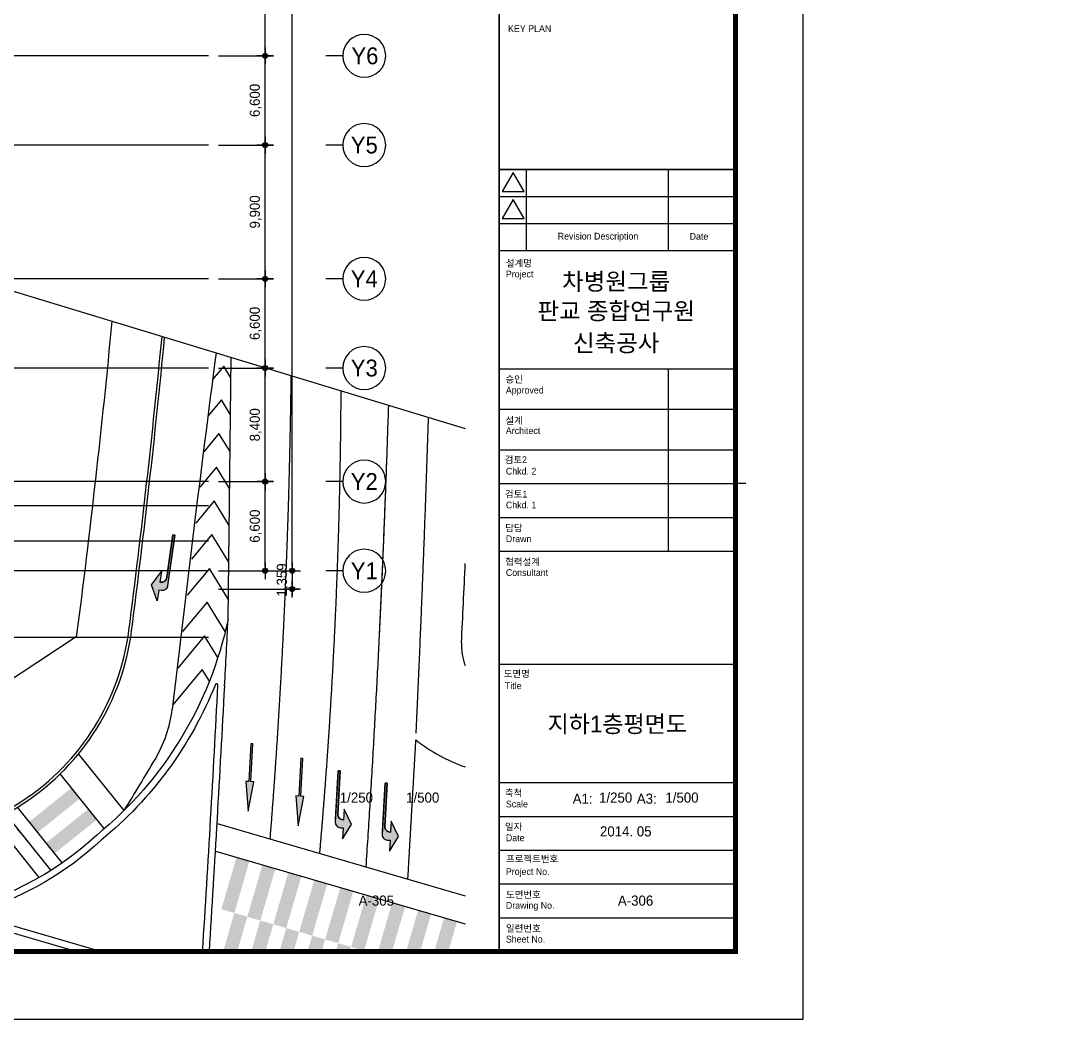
# Model space of a CAD drawing. Header units: metres. Extents: x 630750 to 860239, y 578133 to 726633.
# Drawn here: x 783110 to 860239, y 578133 to 651998 of the extents above; entities that cross this region are included whole.
import ezdxf
from ezdxf.enums import TextEntityAlignment as Align

# ---------------------------------------------------------------- set-up
doc = ezdxf.new("R2010")
doc.units = ezdxf.units.M
doc.header["$LTSCALE"] = 300
doc.linetypes.add('ACAD_ISO03W100', pattern=[30, 12, -18])
doc.linetypes.add('DASHED4', pattern=[4.5, 3, -1.5])
doc.layers.get('Defpoints').update_dxf_attribs({"color": 8})
for name, color, linetype in [('001dmp-FORM', 7, 'Continuous'), ('_보도', 7, 'Continuous'), ('A-CEN-1', 1, 'Continuous'), ('A-DIM', 7, 'Continuous'), ('A-ETC-1', 7, 'Continuous'), ('A-ETC-ROAD', 71, 'Continuous'), ('A-ETC-ROAD-STRP', 251, 'Continuous'), ('A-GRID-DIMS', 14, 'Continuous'), ('A-HAT', 8, 'Continuous'), ('A-HAT-253', 253, 'Continuous'), ('A-HAT-254', 254, 'Continuous'), ('cc88(험프형)', 4, 'Continuous'), ('DIM', 7, 'Continuous'), ('P(내부)자전거횡단', 170, 'Continuous'), ('P(내부)횡단보도', 7, 'Continuous')]:
    doc.layers.add(name, color=color, linetype=linetype)
doc.styles.add('TEXT(돋음)', font='')
doc.styles.add('돋움', font='')
doc.styles.get('TEXT(돋음)').set_extended_font_data('Dotum')
doc.styles.get('돋움').set_extended_font_data('Dotum')
doc.dimstyles.new('DIM250', dxfattribs={"dimscale": 250, "dimtxt": 3, "dimasz": 1, "dimexe": 2, "dimexo": 3, "dimgap": 1, "dimtad": 1, "dimdec": 0, "dimzin": 0, "dimdsep": 46, "dimlunit": 6, "dimtxsty": 'TEXT(돋음)', "dimblk": 'Z_DOT', "dimcen": 2.5, "dimdle": 2, "dimclrd": 256, "dimclre": 256, "dimclrt": 3, "dimadec": 0, "dimazin": 0, "dimtfac": 1, "dimtdec": 0, "dimtix": 1, "dimtmove": 2, "dimatfit": 3, "dimldrblk": 'Z_DOT', "dimfxl": 1, "dimtolj": 1, "dimtzin": 0, "dimarcsym": 0})

# ---------------------------------------------------------------- blocks, each defined once
blk = doc.blocks.new('MARK-F')
blk.add_lwpolyline([(0, 0), (2.2, 0.3), (2.2, 0.075), (5, 0.075), (5, -0.075), (2.2, -0.075), (2.2, -0.3)], close=True)
for points in [[(2.2, -0.3), (2.2, 0.3), (0, 0)], [(5, -0.075), (5, 0.075), (2.2, -0.075), (2.2, 0.075)]]:
    blk.add_solid(points)
blk = doc.blocks.new('B1L')
at = {"layer": 'A-HAT-253'}
for points in [[(3024408, 642718), (3024608, 642706), (3024562, 641907), (3025224, 642971), (3024689, 644104), (3024643, 643305), (3024593, 643308, -0.414214), (3024216, 643730), (3024401, 646925), (3024251, 646934), (3024044, 643343), (3024032, 643140, 0.414214)], [(3024408, 642718), (3024608, 642706), (3024562, 641907), (3025224, 642971), (3024689, 644104), (3024643, 643305), (3024593, 643308, -0.414214), (3024216, 643730), (3024401, 646925), (3024251, 646934), (3024044, 643343), (3024032, 643140, 0.414214)], [(3027883, 641811), (3028082, 641799), (3028036, 641000), (3028699, 642064), (3028163, 643197), (3028117, 642398), (3028067, 642401, -0.414214), (3027691, 642823), (3027876, 646018), (3027726, 646027), (3027518, 642436), (3027507, 642233, 0.414214)], [(3027883, 641811), (3028082, 641799), (3028036, 641000), (3028699, 642064), (3028163, 643197), (3028117, 642398), (3028067, 642401, -0.414214), (3027691, 642823), (3027876, 646018), (3027726, 646027), (3027518, 642436), (3027507, 642233, 0.414214)]]:
    blk.add_hatch(color=256, dxfattribs=at).paths.add_polyline_path(points)
at = {"layer": 'A-HAT-254'}
blk.add_hatch(color=256, dxfattribs=at).paths.add_polyline_path([(3011171, 660276), (3010973, 660304), (3010861, 659512), (3010420, 660685), (3011168, 661691), (3011056, 660898), (3011106, 660891, 0.414214), (3011558, 661232), (3012006, 664400), (3012154, 664379), (3011651, 660818), (3011623, 660616, -0.414214)])
blk.add_hatch(color=256, dxfattribs=at).paths.add_polyline_path([(3011171, 660276), (3010973, 660304), (3010861, 659512), (3010420, 660685), (3011168, 661691), (3011056, 660898), (3011106, 660891, 0.414214), (3011558, 661232), (3012006, 664400), (3012154, 664379), (3011651, 660818), (3011623, 660616, -0.414214)])
at = {"layer": '_보도', "color": 7, "ltscale": 10}
for centre, radius, start, end in [((2331471, 744547), 683083, 352.660946, 354.49402), ((2991106, 659589), 17999, 254.16941, 352.66224)]:
    blk.add_arc(centre, radius, start, end, dxfattribs=at)
at = {"layer": 'A-ETC-ROAD', "color": 7, "ltscale": 10, "flags": 128}
blk.add_lwpolyline([(3007497, 680191, -0.008653), (3004865, 656836), (2987093, 645135)], format="xyb", dxfattribs=at)
at = {"layer": 'A-ETC-ROAD', "color": 7, "ltscale": 10}
for points in [[(3033366, 656401, 0.000788), (3033651, 662283, 0.000788)], [(3033366, 656401, 0.000788), (3033651, 662283, 0.000788)], [(3016095, 658149, -0.171661), (3006373, 642179, -0.144685), (2994981, 636443), (3004897, 633559)], [(3033366, 656401, 0.108878), (3033651, 654720, 0.108878)], [(3033366, 656401, 0.108878), (3033651, 654720, 0.108878)], [(3014713, 633559, 0.002657), (3015844, 653196)], [(3029404, 638927, 0.001381), (3029988, 649215)], [(3029988, 649215, 0.082614), (3033651, 647225, 0.082614)]]:
    blk.add_lwpolyline(points, format="xyb", dxfattribs=at)
for centre, radius, start, end in [((2331471, 744547), 683083, 352.660946, 354.49402), ((2062563, 704020), 954634, 356.948142, 357.245794)]:
    blk.add_arc(centre, radius, start, end, dxfattribs=at)
at = {"layer": 'A-ETC-ROAD-STRP', "linetype": 'DASHED4', "ltscale": 1000, "flags": 128}
for points in [[(3020745, 676168, -0.008227), (3020281, 659530)], [(3023945, 656230, 0.011411), (3024461, 675040, 0.011411)], [(3023945, 656230, 0.011411), (3024461, 675040, 0.011411)], [(3026312, 639827, 0.008849), (3027980, 673972, 0.008849)], [(3027304, 657041, 0.004386), (3027980, 673972, 0.004386)], [(3030012, 649715, 0.003885), (3030928, 673076, 0.003885)], [(3020281, 659530, -0.008732), (3019190, 641898, -0.008732)], [(3022882, 640824, 0.009364), (3023945, 656230)]]:
    blk.add_lwpolyline(points, format="xyb", dxfattribs=at)
at = {"layer": 'A-HAT'}
for centre, radius, start, end in [((2331471, 744547), 682883, 352.660946, 354.497399), ((2991106, 659589), 17799, 254.16941, 352.66224)]:
    blk.add_arc(centre, radius, start, end, dxfattribs=at)
at = {"layer": 'A-HAT-253'}
for points in [[(3017578, 643939), (3018003, 646118), (3017779, 646131), (3017939, 648926), (3017789, 648935), (3017629, 646139), (3017404, 646152)], [(3017578, 643939), (3018003, 646118), (3017779, 646131), (3017939, 648926), (3017789, 648935), (3017629, 646139), (3017404, 646152)], [(3021272, 642864), (3021697, 645044), (3021472, 645056), (3021632, 647852), (3021482, 647860), (3021322, 645065), (3021098, 645078)], [(3021272, 642864), (3021697, 645044), (3021472, 645056), (3021632, 647852), (3021482, 647860), (3021322, 645065), (3021098, 645078)]]:
    blk.add_lwpolyline(points, close=True, dxfattribs=at)
for points in [[(3024044, 643343), (3024251, 646934), (3024401, 646925), (3024216, 643730, 0.414214), (3024593, 643308), (3024643, 643305), (3024593, 643308, -0.414214), (3024216, 643730), (3024401, 646925), (3024251, 646934), (3024032, 643140, 0.414214), (3024408, 642718), (3024608, 642706), (3024562, 641907), (3025224, 642971), (3024689, 644104), (3024643, 643305)], [(3024044, 643343), (3024251, 646934), (3024401, 646925), (3024216, 643730, 0.414214), (3024593, 643308), (3024643, 643305), (3024593, 643308, -0.414214), (3024216, 643730), (3024401, 646925), (3024251, 646934), (3024032, 643140, 0.414214), (3024408, 642718), (3024608, 642706), (3024562, 641907), (3025224, 642971), (3024689, 644104), (3024643, 643305)], [(3027518, 642436), (3027726, 646027), (3027876, 646018), (3027691, 642823, 0.414214), (3028067, 642401), (3028117, 642398), (3028067, 642401, -0.414214), (3027691, 642823), (3027876, 646018), (3027726, 646027), (3027507, 642233, 0.414214), (3027883, 641811), (3028082, 641799), (3028036, 641000), (3028699, 642064), (3028163, 643197), (3028117, 642398)], [(3027518, 642436), (3027726, 646027), (3027876, 646018), (3027691, 642823, 0.414214), (3028067, 642401), (3028117, 642398), (3028067, 642401, -0.414214), (3027691, 642823), (3027876, 646018), (3027726, 646027), (3027507, 642233, 0.414214), (3027883, 641811), (3028082, 641799), (3028036, 641000), (3028699, 642064), (3028163, 643197), (3028117, 642398)]]:
    blk.add_lwpolyline(points, format="xyb", dxfattribs=at)
at = {"layer": 'A-HAT-253', "const_width": 1000}
for points in [[(3001699, 642772), (3004819, 645276)], [(3001699, 642772), (3004819, 645276)], [(3002951, 641213), (3006071, 643716)], [(3002951, 641213), (3006071, 643716)], [(3016080, 636554), (3017197, 640395)], [(3016080, 636554), (3017197, 640395)], [(3018000, 635996), (3019118, 639837)], [(3018000, 635996), (3019118, 639837)], [(3019921, 635437), (3021038, 639278)], [(3019921, 635437), (3021038, 639278)], [(3021841, 634878), (3022958, 638719)], [(3021841, 634878), (3022958, 638719)], [(3023762, 634320), (3024879, 638161)], [(3023762, 634320), (3024879, 638161)], [(3025682, 633761), (3026799, 637602)], [(3025682, 633761), (3026799, 637602)], [(3027706, 633559), (3028720, 637043)], [(3027706, 633559), (3028720, 637043)], [(3016250, 633559), (3017040, 636275)], [(3016250, 633559), (3017040, 636275)], [(3029789, 633559), (3030640, 636485)], [(3029789, 633559), (3030640, 636485)], [(3031872, 633559), (3032560, 635926)], [(3031872, 633559), (3032560, 635926)], [(3018333, 633559), (3018961, 635716)], [(3018333, 633559), (3018961, 635716)], [(3020416, 633559), (3020881, 635158)], [(3020416, 633559), (3020881, 635158)], [(3022499, 633559), (3022801, 634599)], [(3022499, 633559), (3022801, 634599)], [(3024582, 633559), (3024722, 634041)], [(3024582, 633559), (3024722, 634041)]]:
    blk.add_lwpolyline(points, dxfattribs=at)
at = {"layer": 'A-HAT-254'}
blk.add_lwpolyline([(3011651, 660818), (3012154, 664379), (3012006, 664400), (3011558, 661232, -0.414214), (3011106, 660891), (3011056, 660898), (3011106, 660891, 0.414214), (3011558, 661232), (3012006, 664400), (3012154, 664379), (3011623, 660616, -0.414214), (3011171, 660276), (3010973, 660304), (3010861, 659512), (3010420, 660685), (3011168, 661691), (3011056, 660898)], format="xyb", dxfattribs=at)
blk.add_lwpolyline([(3011651, 660818), (3012154, 664379), (3012006, 664400), (3011558, 661232, -0.414214), (3011106, 660891), (3011056, 660898), (3011106, 660891, 0.414214), (3011558, 661232), (3012006, 664400), (3012154, 664379), (3011623, 660616, -0.414214), (3011171, 660276), (3010973, 660304), (3010861, 659512), (3010420, 660685), (3011168, 661691), (3011056, 660898)], format="xyb", dxfattribs=at)
at = {"layer": 'cc88(험프형)', "color": 8}
for p, q in [((3016095, 658149), (3016327, 677510)), ((3016095, 658149), (3016327, 677510)), ((3008403, 644005), (3005040, 648196)), ((3008403, 644005), (3005040, 648196)), ((3002128, 639043), (2998726, 643282)), ((3002993, 639563), (2999640, 643741))]:
    blk.add_line(p, q, dxfattribs=at)
for points in [[(3016309, 676007), (3015776, 676875), (3014949, 675879)], [(3016309, 676007), (3015776, 676875), (3014949, 675879)], [(3016276, 673279), (3015599, 674382), (3014603, 673182)], [(3016276, 673279), (3015599, 674382), (3014603, 673182)], [(3016244, 670552), (3015422, 671888), (3014305, 670540)], [(3016244, 670552), (3015422, 671888), (3014305, 670540)], [(3016211, 667824), (3015246, 669394), (3014014, 667910)], [(3016211, 667824), (3015246, 669394), (3014014, 667910)], [(3016178, 665096), (3015069, 666900), (3013712, 665265)], [(3016178, 665096), (3015069, 666900), (3013712, 665265)], [(3016146, 662368), (3014893, 664407), (3013398, 662605)], [(3016146, 662368), (3014893, 664407), (3013398, 662605)], [(3016162, 659561), (3014716, 661913), (3013071, 659930)], [(3016162, 659561), (3014716, 661913), (3013071, 659930)], [(3015886, 657229), (3014539, 659419), (3012732, 657240)], [(3015886, 657229), (3014539, 659419), (3012732, 657240)], [(3015347, 655324), (3014363, 656925), (3012379, 654535)], [(3015347, 655324), (3014363, 656925), (3012379, 654535)], [(3014717, 653568), (3014186, 654432), (3012014, 651813)], [(3014717, 653568), (3014186, 654432), (3012014, 651813)], [(3015288, 643033), (3033651, 637692)], [(3015168, 640985), (3033651, 635609)]]:
    blk.add_lwpolyline(points, dxfattribs=at)
blk.add_lwpolyline([(3014212, 633559, 0.002668), (3015347, 653273, 0.848083), (3015154, 653315, -0.127172), (3006703, 641802, -0.115024), (2997660, 636577, 0.745936), (2997662, 636193), (3006719, 633559)], format="xyb", dxfattribs=at)
for centre, radius, start, end in [((4856476, 438542), 1856758, 172.59482, 173.414899), ((4856476, 438542), 1856758, 172.59482, 173.414899), ((3002060, 652828), 10000, 329.69573, 352.21177), ((3002060, 652828), 10000, 329.69573, 352.21177), ((2892629, 716786), 136751, 327.84491, 329.69573), ((2892629, 716786), 136751, 327.84491, 329.69573)]:
    blk.add_arc(centre, radius, start, end, dxfattribs=at)
at = {"layer": 'P(내부)자전거횡단', "color": 7, "linetype": 'ACAD_ISO03W100', "ltscale": 0.1}
blk.add_line((3002993, 639563), (2999640, 643741), dxfattribs=at)
at = {"layer": 'P(내부)횡단보도', "color": 8}
for p, q in [((3006897, 642686), (3003673, 646704)), ((3006897, 642686), (3003673, 646704)), ((3003830, 640118), (3000517, 644246)), ((3003830, 640118), (3000517, 644246))]:
    blk.add_line(p, q, dxfattribs=at)
at = {"layer": 'P(내부)횡단보도', "color": 7}
blk.add_line((3002128, 639043), (2998726, 643282), dxfattribs=at)
blk.add_lwpolyline([(3014713, 633559, 0.002657), (3015844, 653196)], format="xyb", dxfattribs=at)
blk.add_lwpolyline([(3015288, 643033), (3033651, 637692)], dxfattribs=at)
at = {"layer": 'P(내부)횡단보도'}
blk.add_lwpolyline([(3015168, 640985), (3033651, 635609)], dxfattribs=at)
at = {"layer": 'P(내부)횡단보도', "color": 8}
blk.add_lwpolyline([(3004635, 633559), (3004657, 633638)], dxfattribs=at)
blk.add_lwpolyline([(3004635, 633559), (3004657, 633638)], dxfattribs=at)
at = {"layer": 'A-HAT-253', "xscale": -999.9999999999446, "yscale": 1000, "zscale": 1000, "rotation": 266.7268492076446}
for p in [(3017578, 643939), (3017578, 643939), (3021272, 642864), (3021272, 642864)]:
    blk.add_blockref('MARK-F', p, dxfattribs=at)
blk = doc.blocks.new('Z_DOT')
at = {"layer": 'DIM', "color": 7}
for p, q in [((-2.5, 0), (2.5, 0)), ((0, -2.5), (0, 2.5))]:
    blk.add_line(p, q, dxfattribs=at)
for radius in [0.75, 0.375]:
    blk.add_circle((0, 0), radius, dxfattribs=at)
blk = doc.blocks.new('*D262')
at = {"layer": 'A-DIM', "lineweight": -2, "transparency": 16777216}
for p, q in [((797736, 696910), (803686, 696910)), ((803186, 611560), (803186, 696660)), ((797736, 611310), (803686, 611310))]:
    blk.add_line(p, q, dxfattribs=at)
at = {"layer": 'Defpoints', "color": 0, "transparency": 16777216}
for p in [(796986, 696910), (803186, 696910), (796986, 611310)]:
    blk.add_point(p, dxfattribs=at)
at = {"layer": 'A-DIM', "lineweight": -2, "transparency": 16777216, "xscale": 250, "yscale": 250, "zscale": 250}
for p, rotation in [((803186, 696910), 90), ((803186, 611310), 270)]:
    blk.add_blockref('Z_DOT', p, dxfattribs=dict(at, rotation=rotation))
at = {"layer": 'A-DIM', "color": 3, "transparency": 16777216, "insert": (802489, 654110), "char_height": 750, "attachment_point": 5, "rotation": 90, "style": 'TEXT(돋음)'}
blk.add_mtext('\\A1;85,600', dxfattribs=at)
blk = doc.blocks.new('*D263')
at = {"layer": 'A-DIM', "lineweight": -2, "transparency": 16777216}
for p, q in [((797736, 632910), (801686, 632910)), ((801186, 626560), (801186, 632660)), ((797736, 626310), (801686, 626310))]:
    blk.add_line(p, q, dxfattribs=at)
at = {"layer": 'Defpoints', "color": 0, "transparency": 16777216}
for p in [(796986, 632910), (801186, 632910), (796986, 626310)]:
    blk.add_point(p, dxfattribs=at)
at = {"layer": 'A-DIM', "lineweight": -2, "transparency": 16777216, "xscale": 250, "yscale": 250, "zscale": 250}
for p, rotation in [((801186, 632910), 90), ((801186, 626310), 270)]:
    blk.add_blockref('Z_DOT', p, dxfattribs=dict(at, rotation=rotation))
at = {"layer": 'A-DIM', "color": 3, "transparency": 16777216, "insert": (800489, 629610), "char_height": 750, "attachment_point": 5, "rotation": 90, "style": 'TEXT(돋음)'}
blk.add_mtext('\\A1;6,600', dxfattribs=at)
blk = doc.blocks.new('*D264')
at = {"layer": 'A-DIM', "lineweight": -2, "transparency": 16777216}
for p, q in [((797736, 649410), (801686, 649410)), ((801186, 643060), (801186, 649160)), ((797736, 642810), (801686, 642810))]:
    blk.add_line(p, q, dxfattribs=at)
at = {"layer": 'Defpoints', "color": 0, "transparency": 16777216}
for p in [(796986, 649410), (801186, 649410), (796986, 642810)]:
    blk.add_point(p, dxfattribs=at)
at = {"layer": 'A-DIM', "lineweight": -2, "transparency": 16777216, "xscale": 250, "yscale": 250, "zscale": 250}
for p, rotation in [((801186, 649410), 90), ((801186, 642810), 270)]:
    blk.add_blockref('Z_DOT', p, dxfattribs=dict(at, rotation=rotation))
at = {"layer": 'A-DIM', "color": 3, "transparency": 16777216, "insert": (800489, 646110), "char_height": 750, "attachment_point": 5, "rotation": 90, "style": 'TEXT(돋음)'}
blk.add_mtext('\\A1;6,600', dxfattribs=at)
blk = doc.blocks.new('*D265')
at = {"layer": 'A-DIM', "lineweight": -2, "transparency": 16777216}
for p, q in [((797736, 642810), (801686, 642810)), ((801186, 633160), (801186, 642560)), ((797736, 632910), (801686, 632910))]:
    blk.add_line(p, q, dxfattribs=at)
at = {"layer": 'Defpoints', "color": 0, "transparency": 16777216}
for p in [(796986, 642810), (801186, 642810), (796986, 632910)]:
    blk.add_point(p, dxfattribs=at)
at = {"layer": 'A-DIM', "lineweight": -2, "transparency": 16777216, "xscale": 250, "yscale": 250, "zscale": 250}
for p, rotation in [((801186, 642810), 90), ((801186, 632910), 270)]:
    blk.add_blockref('Z_DOT', p, dxfattribs=dict(at, rotation=rotation))
at = {"layer": 'A-DIM', "color": 3, "transparency": 16777216, "insert": (800489, 637860), "char_height": 750, "attachment_point": 5, "rotation": 90, "style": 'TEXT(돋음)'}
blk.add_mtext('\\A1;9,900', dxfattribs=at)
blk = doc.blocks.new('*D266')
at = {"layer": 'A-DIM', "lineweight": -2, "transparency": 16777216}
for p, q in [((797736, 659310), (801686, 659310)), ((801186, 649660), (801186, 659060)), ((797736, 649410), (801686, 649410))]:
    blk.add_line(p, q, dxfattribs=at)
at = {"layer": 'Defpoints', "color": 0, "transparency": 16777216}
for p in [(796986, 659310), (801186, 659310), (796986, 649410)]:
    blk.add_point(p, dxfattribs=at)
at = {"layer": 'A-DIM', "lineweight": -2, "transparency": 16777216, "xscale": 250, "yscale": 250, "zscale": 250}
for p, rotation in [((801186, 659310), 90), ((801186, 649410), 270)]:
    blk.add_blockref('Z_DOT', p, dxfattribs=dict(at, rotation=rotation))
at = {"layer": 'A-DIM', "color": 3, "transparency": 16777216, "insert": (800489, 654360), "char_height": 750, "attachment_point": 5, "rotation": 90, "style": 'TEXT(돋음)'}
blk.add_mtext('\\A1;9,900', dxfattribs=at)
blk = doc.blocks.new('*D277')
at = {"layer": 'A-DIM', "lineweight": -2, "transparency": 16777216}
for p, q in [((797736, 617910), (801686, 617910)), ((801186, 611560), (801186, 617660)), ((797736, 611310), (801686, 611310))]:
    blk.add_line(p, q, dxfattribs=at)
at = {"layer": 'Defpoints', "color": 0, "transparency": 16777216}
for p in [(796986, 617910), (801186, 617910), (796986, 611310)]:
    blk.add_point(p, dxfattribs=at)
at = {"layer": 'A-DIM', "lineweight": -2, "transparency": 16777216, "xscale": 250, "yscale": 250, "zscale": 250}
for p, rotation in [((801186, 617910), 90), ((801186, 611310), 270)]:
    blk.add_blockref('Z_DOT', p, dxfattribs=dict(at, rotation=rotation))
at = {"layer": 'A-DIM', "color": 3, "transparency": 16777216, "insert": (800489, 614610), "char_height": 750, "attachment_point": 5, "rotation": 90, "style": 'TEXT(돋음)'}
blk.add_mtext('\\A1;6,600', dxfattribs=at)
blk = doc.blocks.new('*D278')
at = {"layer": 'A-DIM', "lineweight": -2, "transparency": 16777216}
for p, q in [((797736, 626310), (801686, 626310)), ((801186, 618160), (801186, 626060)), ((797736, 617910), (801686, 617910))]:
    blk.add_line(p, q, dxfattribs=at)
at = {"layer": 'Defpoints', "color": 0, "transparency": 16777216}
for p in [(796986, 626310), (801186, 626310), (796986, 617910)]:
    blk.add_point(p, dxfattribs=at)
at = {"layer": 'A-DIM', "lineweight": -2, "transparency": 16777216, "xscale": 250, "yscale": 250, "zscale": 250}
for p, rotation in [((801186, 626310), 90), ((801186, 617910), 270)]:
    blk.add_blockref('Z_DOT', p, dxfattribs=dict(at, rotation=rotation))
at = {"layer": 'A-DIM', "color": 3, "transparency": 16777216, "insert": (800489, 622110), "char_height": 750, "attachment_point": 5, "rotation": 90, "style": 'TEXT(돋음)'}
blk.add_mtext('\\A1;8,400', dxfattribs=at)
blk = doc.blocks.new('*D279')
at = {"layer": 'A-DIM', "lineweight": -2, "transparency": 16777216}
for p, q in [((803186, 611560), (803186, 611810)), ((797736, 611310), (803686, 611310)), ((803186, 611310), (803186, 609951)), ((797736, 609951), (803686, 609951)), ((803186, 609701), (803186, 609451))]:
    blk.add_line(p, q, dxfattribs=at)
at = {"layer": 'Defpoints', "color": 0, "transparency": 16777216}
for p in [(796986, 611310), (796986, 609951), (803186, 609951)]:
    blk.add_point(p, dxfattribs=at)
at = {"layer": 'A-DIM', "lineweight": -2, "transparency": 16777216, "xscale": 250, "yscale": 250, "zscale": 250}
for p, rotation in [((803186, 611310), 270), ((803186, 609951), 90)]:
    blk.add_blockref('Z_DOT', p, dxfattribs=dict(at, rotation=rotation))
at = {"layer": 'A-DIM', "color": 3, "transparency": 16777216, "insert": (802489, 610631), "char_height": 750, "attachment_point": 5, "rotation": 90, "style": 'TEXT(돋음)'}
blk.add_mtext('\\A1;1,359', dxfattribs=at)
blk = doc.blocks.new('주열마킹')
blk.add_line((0, 5), (0, 0))
blk.add_circle((0, 11.35), 6.35)
at = {"color": 3, "style": '돋움'}
blk.add_attdef('NO', text='', height=5, dxfattribs=at).set_placement((0, 11.35), align=Align.MIDDLE_CENTER)
blk = doc.blocks.new('*D200')
at = {"layer": 'A-DIM', "lineweight": -2, "transparency": 16777216}
for p, q in [((797736, 696910), (803686, 696910)), ((803186, 611560), (803186, 696660)), ((797736, 611310), (803686, 611310))]:
    blk.add_line(p, q, dxfattribs=at)
at = {"layer": 'Defpoints', "color": 0, "transparency": 16777216}
for p in [(796986, 696910), (803186, 696910), (796986, 611310)]:
    blk.add_point(p, dxfattribs=at)
at = {"layer": 'A-DIM', "lineweight": -2, "transparency": 16777216, "xscale": 250, "yscale": 250, "zscale": 250}
for p, rotation in [((803186, 696910), 90), ((803186, 611310), 270)]:
    blk.add_blockref('Z_DOT', p, dxfattribs=dict(at, rotation=rotation))
at = {"layer": 'A-DIM', "color": 3, "transparency": 16777216, "insert": (802489, 654110), "char_height": 750, "attachment_point": 5, "rotation": 90, "style": 'TEXT(돋음)'}
blk.add_mtext('\\A1;85,600', dxfattribs=at)
blk = doc.blocks.new('*D201')
at = {"layer": 'A-DIM', "lineweight": -2, "transparency": 16777216}
for p, q in [((797736, 632910), (801686, 632910)), ((801186, 626560), (801186, 632660)), ((797736, 626310), (801686, 626310))]:
    blk.add_line(p, q, dxfattribs=at)
at = {"layer": 'Defpoints', "color": 0, "transparency": 16777216}
for p in [(796986, 632910), (801186, 632910), (796986, 626310)]:
    blk.add_point(p, dxfattribs=at)
at = {"layer": 'A-DIM', "lineweight": -2, "transparency": 16777216, "xscale": 250, "yscale": 250, "zscale": 250}
for p, rotation in [((801186, 632910), 90), ((801186, 626310), 270)]:
    blk.add_blockref('Z_DOT', p, dxfattribs=dict(at, rotation=rotation))
at = {"layer": 'A-DIM', "color": 3, "transparency": 16777216, "insert": (800489, 629610), "char_height": 750, "attachment_point": 5, "rotation": 90, "style": 'TEXT(돋음)'}
blk.add_mtext('\\A1;6,600', dxfattribs=at)
blk = doc.blocks.new('*D202')
at = {"layer": 'A-DIM', "lineweight": -2, "transparency": 16777216}
for p, q in [((797736, 649410), (801686, 649410)), ((801186, 643060), (801186, 649160)), ((797736, 642810), (801686, 642810))]:
    blk.add_line(p, q, dxfattribs=at)
at = {"layer": 'Defpoints', "color": 0, "transparency": 16777216}
for p in [(796986, 649410), (801186, 649410), (796986, 642810)]:
    blk.add_point(p, dxfattribs=at)
at = {"layer": 'A-DIM', "lineweight": -2, "transparency": 16777216, "xscale": 250, "yscale": 250, "zscale": 250}
for p, rotation in [((801186, 649410), 90), ((801186, 642810), 270)]:
    blk.add_blockref('Z_DOT', p, dxfattribs=dict(at, rotation=rotation))
at = {"layer": 'A-DIM', "color": 3, "transparency": 16777216, "insert": (800489, 646110), "char_height": 750, "attachment_point": 5, "rotation": 90, "style": 'TEXT(돋음)'}
blk.add_mtext('\\A1;6,600', dxfattribs=at)
blk = doc.blocks.new('*D203')
at = {"layer": 'A-DIM', "lineweight": -2, "transparency": 16777216}
for p, q in [((797736, 642810), (801686, 642810)), ((801186, 633160), (801186, 642560)), ((797736, 632910), (801686, 632910))]:
    blk.add_line(p, q, dxfattribs=at)
at = {"layer": 'Defpoints', "color": 0, "transparency": 16777216}
for p in [(796986, 642810), (801186, 642810), (796986, 632910)]:
    blk.add_point(p, dxfattribs=at)
at = {"layer": 'A-DIM', "lineweight": -2, "transparency": 16777216, "xscale": 250, "yscale": 250, "zscale": 250}
for p, rotation in [((801186, 642810), 90), ((801186, 632910), 270)]:
    blk.add_blockref('Z_DOT', p, dxfattribs=dict(at, rotation=rotation))
at = {"layer": 'A-DIM', "color": 3, "transparency": 16777216, "insert": (800489, 637860), "char_height": 750, "attachment_point": 5, "rotation": 90, "style": 'TEXT(돋음)'}
blk.add_mtext('\\A1;9,900', dxfattribs=at)
blk = doc.blocks.new('*D204')
at = {"layer": 'A-DIM', "lineweight": -2, "transparency": 16777216}
for p, q in [((797736, 659310), (801686, 659310)), ((801186, 649660), (801186, 659060)), ((797736, 649410), (801686, 649410))]:
    blk.add_line(p, q, dxfattribs=at)
at = {"layer": 'Defpoints', "color": 0, "transparency": 16777216}
for p in [(796986, 659310), (801186, 659310), (796986, 649410)]:
    blk.add_point(p, dxfattribs=at)
at = {"layer": 'A-DIM', "lineweight": -2, "transparency": 16777216, "xscale": 250, "yscale": 250, "zscale": 250}
for p, rotation in [((801186, 659310), 90), ((801186, 649410), 270)]:
    blk.add_blockref('Z_DOT', p, dxfattribs=dict(at, rotation=rotation))
at = {"layer": 'A-DIM', "color": 3, "transparency": 16777216, "insert": (800489, 654360), "char_height": 750, "attachment_point": 5, "rotation": 90, "style": 'TEXT(돋음)'}
blk.add_mtext('\\A1;9,900', dxfattribs=at)
blk = doc.blocks.new('*D215')
at = {"layer": 'A-DIM', "lineweight": -2, "transparency": 16777216}
for p, q in [((797736, 617910), (801686, 617910)), ((801186, 611560), (801186, 617660)), ((797736, 611310), (801686, 611310))]:
    blk.add_line(p, q, dxfattribs=at)
at = {"layer": 'Defpoints', "color": 0, "transparency": 16777216}
for p in [(796986, 617910), (801186, 617910), (796986, 611310)]:
    blk.add_point(p, dxfattribs=at)
at = {"layer": 'A-DIM', "lineweight": -2, "transparency": 16777216, "xscale": 250, "yscale": 250, "zscale": 250}
for p, rotation in [((801186, 617910), 90), ((801186, 611310), 270)]:
    blk.add_blockref('Z_DOT', p, dxfattribs=dict(at, rotation=rotation))
at = {"layer": 'A-DIM', "color": 3, "transparency": 16777216, "insert": (800489, 614610), "char_height": 750, "attachment_point": 5, "rotation": 90, "style": 'TEXT(돋음)'}
blk.add_mtext('\\A1;6,600', dxfattribs=at)
blk = doc.blocks.new('*D216')
at = {"layer": 'A-DIM', "lineweight": -2, "transparency": 16777216}
for p, q in [((797736, 626310), (801686, 626310)), ((801186, 618160), (801186, 626060)), ((797736, 617910), (801686, 617910))]:
    blk.add_line(p, q, dxfattribs=at)
at = {"layer": 'Defpoints', "color": 0, "transparency": 16777216}
for p in [(796986, 626310), (801186, 626310), (796986, 617910)]:
    blk.add_point(p, dxfattribs=at)
at = {"layer": 'A-DIM', "lineweight": -2, "transparency": 16777216, "xscale": 250, "yscale": 250, "zscale": 250}
for p, rotation in [((801186, 626310), 90), ((801186, 617910), 270)]:
    blk.add_blockref('Z_DOT', p, dxfattribs=dict(at, rotation=rotation))
at = {"layer": 'A-DIM', "color": 3, "transparency": 16777216, "insert": (800489, 622110), "char_height": 750, "attachment_point": 5, "rotation": 90, "style": 'TEXT(돋음)'}
blk.add_mtext('\\A1;8,400', dxfattribs=at)
blk = doc.blocks.new('*D217')
at = {"layer": 'A-DIM', "lineweight": -2, "transparency": 16777216}
for p, q in [((803186, 611560), (803186, 611810)), ((797736, 611310), (803686, 611310)), ((803186, 611310), (803186, 609951)), ((797736, 609951), (803686, 609951)), ((803186, 609701), (803186, 609451))]:
    blk.add_line(p, q, dxfattribs=at)
at = {"layer": 'Defpoints', "color": 0, "transparency": 16777216}
for p in [(796986, 611310), (796986, 609951), (803186, 609951)]:
    blk.add_point(p, dxfattribs=at)
at = {"layer": 'A-DIM', "lineweight": -2, "transparency": 16777216, "xscale": 250, "yscale": 250, "zscale": 250}
for p, rotation in [((803186, 611310), 270), ((803186, 609951), 90)]:
    blk.add_blockref('Z_DOT', p, dxfattribs=dict(at, rotation=rotation))
at = {"layer": 'A-DIM', "color": 3, "transparency": 16777216, "insert": (802489, 610631), "char_height": 750, "attachment_point": 5, "rotation": 90, "style": 'TEXT(돋음)'}
blk.add_mtext('\\A1;1,359', dxfattribs=at)
blk = doc.blocks.new('xref-sheet(건축)')
h = blk.add_hatch(color=7)
edge = h.paths.add_edge_path()
edge.add_spline(control_points=[(9178.9, 471), (9179.1, 471), (9179.3, 471), (9179.5, 471), (9179.5, 471), (9179.5, 471), (9179.5, 470.9), (9179.5, 470.8), (9179.5, 470.7), (9179.5, 470.6), (9179.3, 470.6), (9179.1, 470.6), (9178.8, 470.6), (9178.8, 470.6), (9178.8, 470.6), (9178.8, 470.7), (9178.9, 470.8), (9178.9, 470.9), (9178.9, 471)], knot_values=[0, 0, 0, 0, 1, 1, 1, 2, 2, 2, 3, 3, 3, 4, 4, 4, 5, 5, 5, 6, 6, 6, 6], degree=3, periodic=0)
at = {"layer": '001dmp-FORM'}
for p, q in [((7584.2, 2449.7), (7551.7, 2505.8)), ((7590, 2515), (7590, 2275)), ((8010, 2515), (8010, 2275)), ((7519.2, 2449.7), (7584.2, 2449.7)), ((7510, 2435), (8210, 2435)), ((7584.2, 2369.7), (7551.7, 2425.8)), ((7510, 2355), (8210, 2355)), ((7519.2, 2369.7), (7584.2, 2369.7)), ((7510, 2275), (8210, 2275)), ((7510, 1925), (8210, 1925)), ((8010, 1925), (8010, 1385)), ((7510, 1805), (8210, 1805)), ((7510, 1685), (8210, 1685)), ((7510, 1585), (8210, 1585)), ((8240, 1585), (8210, 1585)), ((7510, 1485), (8210, 1485)), ((7510, 1385), (8210, 1385)), ((8210, 1050), (7510, 1050)), ((7510, 700), (8210, 700)), ((7510, 600), (8210, 600)), ((7510, 500), (8210, 500)), ((7510, 400), (8210, 400)), ((7510, 300), (8210, 300))]:
    blk.add_line(p, q, dxfattribs=at)
at = {"layer": '001dmp-FORM', "color": 30}
blk.add_lwpolyline([(8410, 5940), (0, 5940), (0, 0), (8410, 0)], close=True, dxfattribs=at)
at = {"layer": '001dmp-FORM', "const_width": 15}
blk.add_lwpolyline([(300, 200), (300, 5740), (8210, 5740), (8210, 200)], close=True, dxfattribs=at)
at = {"layer": '001dmp-FORM', "const_width": 5}
for points in [[(7510, 200), (7510, 5740)], [(7510, 2515), (8210, 2515)]]:
    blk.add_lwpolyline(points, dxfattribs=at)
at = {"layer": '001dmp-FORM'}
for points in [[(7551.7, 2505.8), (7519.2, 2449.7)], [(7551.7, 2425.8), (7519.2, 2369.7)]]:
    blk.add_lwpolyline(points, dxfattribs=at)
at = {"layer": '001dmp-FORM', "color": 3, "linetype": 'Continuous', "style": '돋움'}
for s, p in [('KEY PLAN', (7536.5, 2921.7)), ('승인', (7528.8, 1883.9)), ('설계', (7528.5, 1761.6)), ('검토2', (7526.5, 1645.9)), ('검토1', (7527.4, 1543.8)), ('담당', (7528.1, 1443.6)), ('협력설계', (7528.1, 1343.6)), ('도면명', (7523.7, 1012.4)), ('축척', (7527.2, 659.4)), ('일자', (7527.2, 559.4)), ('프로젝트번호', (7530.5, 464.1)), ('도면번호', (7530.3, 358.6)), ('일련번호', (7530.3, 258.6))]:
    blk.add_text(s, height=20, dxfattribs=at).set_placement(p)
for s, p in [('Revision Description', (7802.7, 2317.3)), ('Date', (8101.6, 2316.7))]:
    blk.add_text(s, height=20, dxfattribs=at).set_placement(p, align=Align.MIDDLE_CENTER)
for s, p in [('설계명', (7530, 2237.3)), ('Project', (7530, 2205.3)), ('Approved', (7530, 1861.7)), ('Architect', (7530, 1741.7)), ('Chkd. 2', (7530, 1621.7)), ('Chkd. 1', (7530, 1521.7)), ('Drawn', (7530, 1421.7)), ('Consultant', (7530, 1321.7)), ('Title', (7527.2, 986.7)), ('Scale', (7530, 636.7)), ('Date', (7530, 536.7)), ('Project No.', (7530, 436.7)), ('Drawing No.', (7530, 336.7)), ('Sheet No.', (7530, 236.7))]:
    blk.add_text(s, height=20, dxfattribs=at).set_placement(p, align=Align.MIDDLE_LEFT)
at = {"layer": '001dmp-FORM', "color": 3, "style": '돋움'}
for s, p in [('차병원그룹', (7856.6, 2184)), ('판교 종합연구원', (7856.6, 2096.7)), ('신축공사', (7856.6, 2001.8))]:
    blk.add_text(s, height=51, dxfattribs=at).set_placement(p, align=Align.MIDDLE)
for s, p in [('A1:            A3:      ', (7884.9, 652.5)), ('2014. 05', (7884.9, 555.8))]:
    blk.add_text(s, height=30, rotation=0, dxfattribs=at).set_placement(p, align=Align.MIDDLE_CENTER)

msp = doc.modelspace()

# ---------------------------------------------------------------- linework, layer by layer
at = {"layer": 'A-CEN-1', "linetype": 'Continuous'}
for p, q in [((796986.4, 649410.2), (657202.6, 649410.2)), ((796986.4, 642810.2), (694810.3, 642810.2)), ((796986.4, 632910.2), (735004.4, 632910.2)), ((796986.4, 626310.2), (744904.4, 626310.2)), ((796986.4, 617910.2), (744904.4, 617910.2)), ((796986.4, 616110.2), (744904.4, 616110.2)), ((796986.4, 613510.2), (761246.9, 613510.2)), ((796986.4, 611310.2), (768206.9, 611310.2)), ((796986.4, 606370.4), (744904.4, 606370.4))]:
    msp.add_line(p, q, dxfattribs=at)
at = {"layer": 'A-ETC-1'}
msp.add_lwpolyline([(770854.4, 635532.1), (779850.5, 632800.4), (779613.2, 631843.2), (780968, 633491), (780743, 632529.4), (816000, 621823.7)], dxfattribs=at)

# ---------------------------------------------------------------- block references
at = {"xscale": 24.99999135412509, "yscale": 24.99999133084202, "zscale": 24.99999133122849}
msp.add_blockref('xref-sheet(건축)', (630750, 578132.8), dxfattribs=at)
msp.add_blockref('B1L', (-2217651.2, -50425.9))
at = {"layer": 'A-GRID-DIMS'}
ref = msp.add_blockref('주열마킹', (805686.3, 649410.2), dxfattribs=dict(at, xscale=-250.0000000006985, yscale=250, zscale=250, rotation=269.9999997692944))
ref.add_attrib('NO', 'Y6', dxfattribs={"layer": '0', "color": 3, "height": 1250, "rotation": 360, "style": '돋움'}).set_placement((808572.5, 649410.2, 0), align=Align.MIDDLE_CENTER)
ref = msp.add_blockref('주열마킹', (805686.3, 649410.2), dxfattribs=dict(at, xscale=-250.0000000006985, yscale=250, zscale=250, rotation=269.9999997692944))
ref.add_attrib('NO', 'Y6', dxfattribs={"layer": '0', "color": 3, "height": 1250, "rotation": 360, "style": '돋움'}).set_placement((808572.5, 649410.2, 0), align=Align.MIDDLE_CENTER)
ref = msp.add_blockref('주열마킹', (805686.3, 642810.2), dxfattribs=dict(at, xscale=-250.0000000006985, yscale=250, zscale=250, rotation=269.9999997692944))
ref.add_attrib('NO', 'Y5', dxfattribs={"layer": '0', "color": 3, "height": 1250, "rotation": 360, "style": '돋움'}).set_placement((808523.8, 642810.2, 0), align=Align.MIDDLE_CENTER)
ref = msp.add_blockref('주열마킹', (805686.3, 642810.2), dxfattribs=dict(at, xscale=-250.0000000006985, yscale=250, zscale=250, rotation=269.9999997692944))
ref.add_attrib('NO', 'Y5', dxfattribs={"layer": '0', "color": 3, "height": 1250, "rotation": 360, "style": '돋움'}).set_placement((808523.8, 642810.2, 0), align=Align.MIDDLE_CENTER)
ref = msp.add_blockref('주열마킹', (805686.3, 632910.2), dxfattribs=dict(at, xscale=-250.0000000006985, yscale=250, zscale=250, rotation=269.9999997692944))
ref.add_attrib('NO', 'Y4', dxfattribs={"layer": '0', "color": 3, "height": 1250, "rotation": 360, "style": '돋움'}).set_placement((808523.8, 632910.2, 0), align=Align.MIDDLE_CENTER)
ref = msp.add_blockref('주열마킹', (805686.3, 632910.2), dxfattribs=dict(at, xscale=-250.0000000006985, yscale=250, zscale=250, rotation=269.9999997692944))
ref.add_attrib('NO', 'Y4', dxfattribs={"layer": '0', "color": 3, "height": 1250, "rotation": 360, "style": '돋움'}).set_placement((808523.8, 632910.2, 0), align=Align.MIDDLE_CENTER)
ref = msp.add_blockref('주열마킹', (805686.3, 626310.2), dxfattribs=dict(at, xscale=-250.0000000006985, yscale=250, zscale=250, rotation=269.9999997692944))
ref.add_attrib('NO', 'Y3', dxfattribs={"layer": '0', "color": 3, "height": 1250, "rotation": 360, "style": '돋움'}).set_placement((808523.8, 626310.2, 0), align=Align.MIDDLE_CENTER)
ref = msp.add_blockref('주열마킹', (805686.3, 626310.2), dxfattribs=dict(at, xscale=-250.0000000006985, yscale=250, zscale=250, rotation=269.9999997692944))
ref.add_attrib('NO', 'Y3', dxfattribs={"layer": '0', "color": 3, "height": 1250, "rotation": 360, "style": '돋움'}).set_placement((808523.8, 626310.2, 0), align=Align.MIDDLE_CENTER)
ref = msp.add_blockref('주열마킹', (805686.3, 617910.2), dxfattribs=dict(at, xscale=-250.0000000006985, yscale=250, zscale=250, rotation=269.9999997692944))
ref.add_attrib('NO', 'Y2', dxfattribs={"layer": '0', "color": 3, "height": 1250, "rotation": 360, "style": '돋움'}).set_placement((808523.8, 617910.2, 0), align=Align.MIDDLE_CENTER)
ref = msp.add_blockref('주열마킹', (805686.3, 617910.2), dxfattribs=dict(at, xscale=-250.0000000006985, yscale=250, zscale=250, rotation=269.9999997692944))
ref.add_attrib('NO', 'Y2', dxfattribs={"layer": '0', "color": 3, "height": 1250, "rotation": 360, "style": '돋움'}).set_placement((808523.8, 617910.2, 0), align=Align.MIDDLE_CENTER)
ref = msp.add_blockref('주열마킹', (805686.3, 611310.2), dxfattribs=dict(at, xscale=-250.0000000006985, yscale=250, zscale=250, rotation=269.9999997692944))
ref.add_attrib('NO', 'Y1', dxfattribs={"layer": '0', "color": 3, "height": 1250, "rotation": 360, "style": '돋움'}).set_placement((808523.8, 611310.2, 0), align=Align.MIDDLE_CENTER)
ref = msp.add_blockref('주열마킹', (805686.3, 611310.2), dxfattribs=dict(at, xscale=-250.0000000006985, yscale=250, zscale=250, rotation=269.9999997692944))
ref.add_attrib('NO', 'Y1', dxfattribs={"layer": '0', "color": 3, "height": 1250, "rotation": 360, "style": '돋움'}).set_placement((808523.8, 611310.2, 0), align=Align.MIDDLE_CENTER)

# ---------------------------------------------------------------- texts
at = {"layer": '001dmp-FORM', "color": 3, "style": '돋움'}
for s, height, p in [('지하1층평면도', 1250, (827250.2, 599968)), ('1/250         1/500', 750, (810394.1, 594527)), ('1/250         1/500', 750, (829577.5, 594527)), ('A-305', 750, (809414.7, 586905.2)), ('A-306', 750, (828598, 586905.1))]:
    msp.add_text(s, height=height, rotation=0.000018, dxfattribs=at).set_placement(p, align=Align.MIDDLE_CENTER)

# ---------------------------------------------------------------- dimensions: what is measured, and where the dimension line sits
at = {"layer": 'A-DIM'}
for base, p1, p2, picture, middle in [((803186.3, 696910.2), (796986.3, 611310.2), (796986.3, 696910.2), '*D262', (802488.5, 654110.2)), ((803186.3, 696910.2), (796986.3, 611310.2), (796986.3, 696910.2), '*D200', (802488.5, 654110.2)), ((801186.3, 659310.2), (796986.3, 649410.2), (796986.3, 659310.2), '*D266', (800488.5, 654360.2)), ((801186.3, 659310.2), (796986.3, 649410.2), (796986.3, 659310.2), '*D204', (800488.5, 654360.2)), ((801186.3, 649410.2), (796986.3, 642810.2), (796986.3, 649410.2), '*D264', (800488.5, 646110.2)), ((801186.3, 649410.2), (796986.3, 642810.2), (796986.3, 649410.2), '*D202', (800488.5, 646110.2)), ((801186.3, 642810.2), (796986.3, 632910.2), (796986.3, 642810.2), '*D265', (800488.5, 637860.2)), ((801186.3, 642810.2), (796986.3, 632910.2), (796986.3, 642810.2), '*D203', (800488.5, 637860.2)), ((801186.3, 632910.2), (796986.3, 626310.2), (796986.3, 632910.2), '*D263', (800488.5, 629610.2)), ((801186.3, 632910.2), (796986.3, 626310.2), (796986.3, 632910.2), '*D201', (800488.5, 629610.2)), ((801186.3, 626310.2), (796986.3, 617910.2), (796986.3, 626310.2), '*D278', (800488.5, 622110.2)), ((801186.3, 626310.2), (796986.3, 617910.2), (796986.3, 626310.2), '*D216', (800488.5, 622110.2)), ((801186.3, 617910.2), (796986.3, 611310.2), (796986.3, 617910.2), '*D277', (800488.5, 614610.2)), ((801186.3, 617910.2), (796986.3, 611310.2), (796986.3, 617910.2), '*D215', (800488.5, 614610.2)), ((803186.3, 609951.4), (796986.3, 611310.2), (796986.3, 609951.4), '*D279', (802488.5, 610630.8)), ((803186.3, 609951.4), (796986.3, 611310.2), (796986.3, 609951.4), '*D217', (802488.5, 610630.8))]:
    dim = msp.add_linear_dim(base=base, p1=p1, p2=p2, angle=90, dimstyle='DIM250', dxfattribs=at)
    dim.commit()
    dim.dimension.update_dxf_attribs({"geometry": picture, "text_midpoint": middle})

doc.saveas('drawing.dxf')
